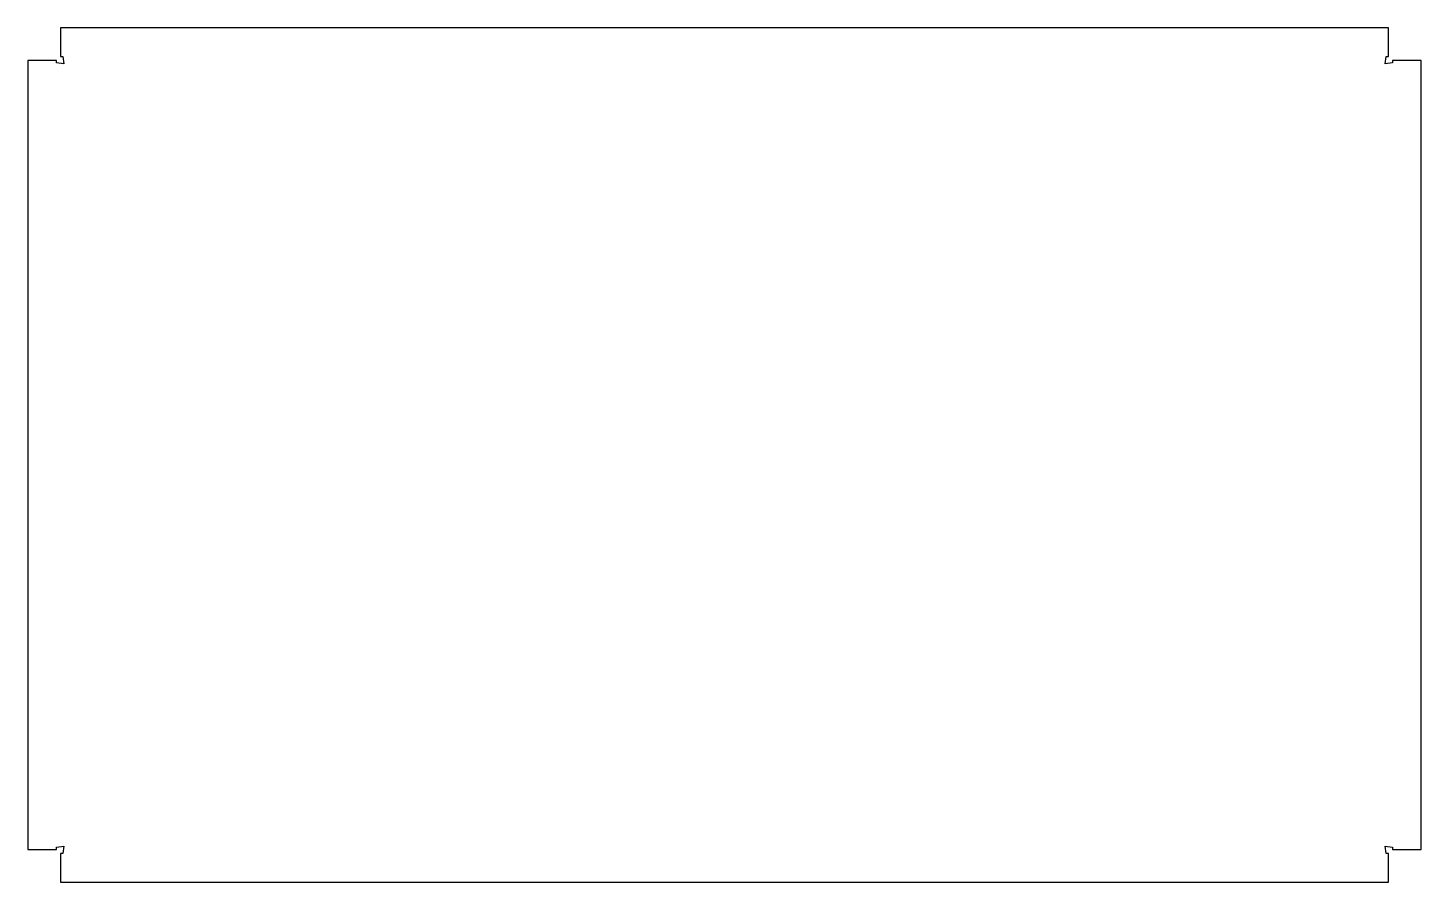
# Model space of a CAD drawing. Header units: millimetres. Extents: x -757 to 18, y -475 to 0.
import ezdxf

# ---------------------------------------------------------------- set-up
doc = ezdxf.new("R2010")
doc.units = ezdxf.units.MM
doc.layers.get('0').update_dxf_attribs({"linetype": 'CONTINUOUS'})

msp = doc.modelspace()

# ---------------------------------------------------------------- linework, layer by layer
msp.add_lwpolyline([(-1.4, -16), (0, -16), (0, 0), (-738.97, 0), (-738.97, -16), (-737.57, -16), (-736.99, -20.08), (-741.07, -19.5), (-741.07, -18.1), (-757.07, -18.1), (-757.07, -457.07), (-741.07, -457.07), (-741.07, -455.67), (-736.99, -455.08), (-737.57, -459.17), (-738.97, -459.17), (-738.97, -475.17), (0, -475.17), (0, -459.17), (-1.4, -459.17), (-1.99, -455.08), (2.1, -455.67), (2.1, -457.07), (18.1, -457.07), (18.1, -18.1), (2.1, -18.1), (2.1, -19.5), (-1.99, -20.08)], close=True)

doc.saveas('drawing.dxf')
